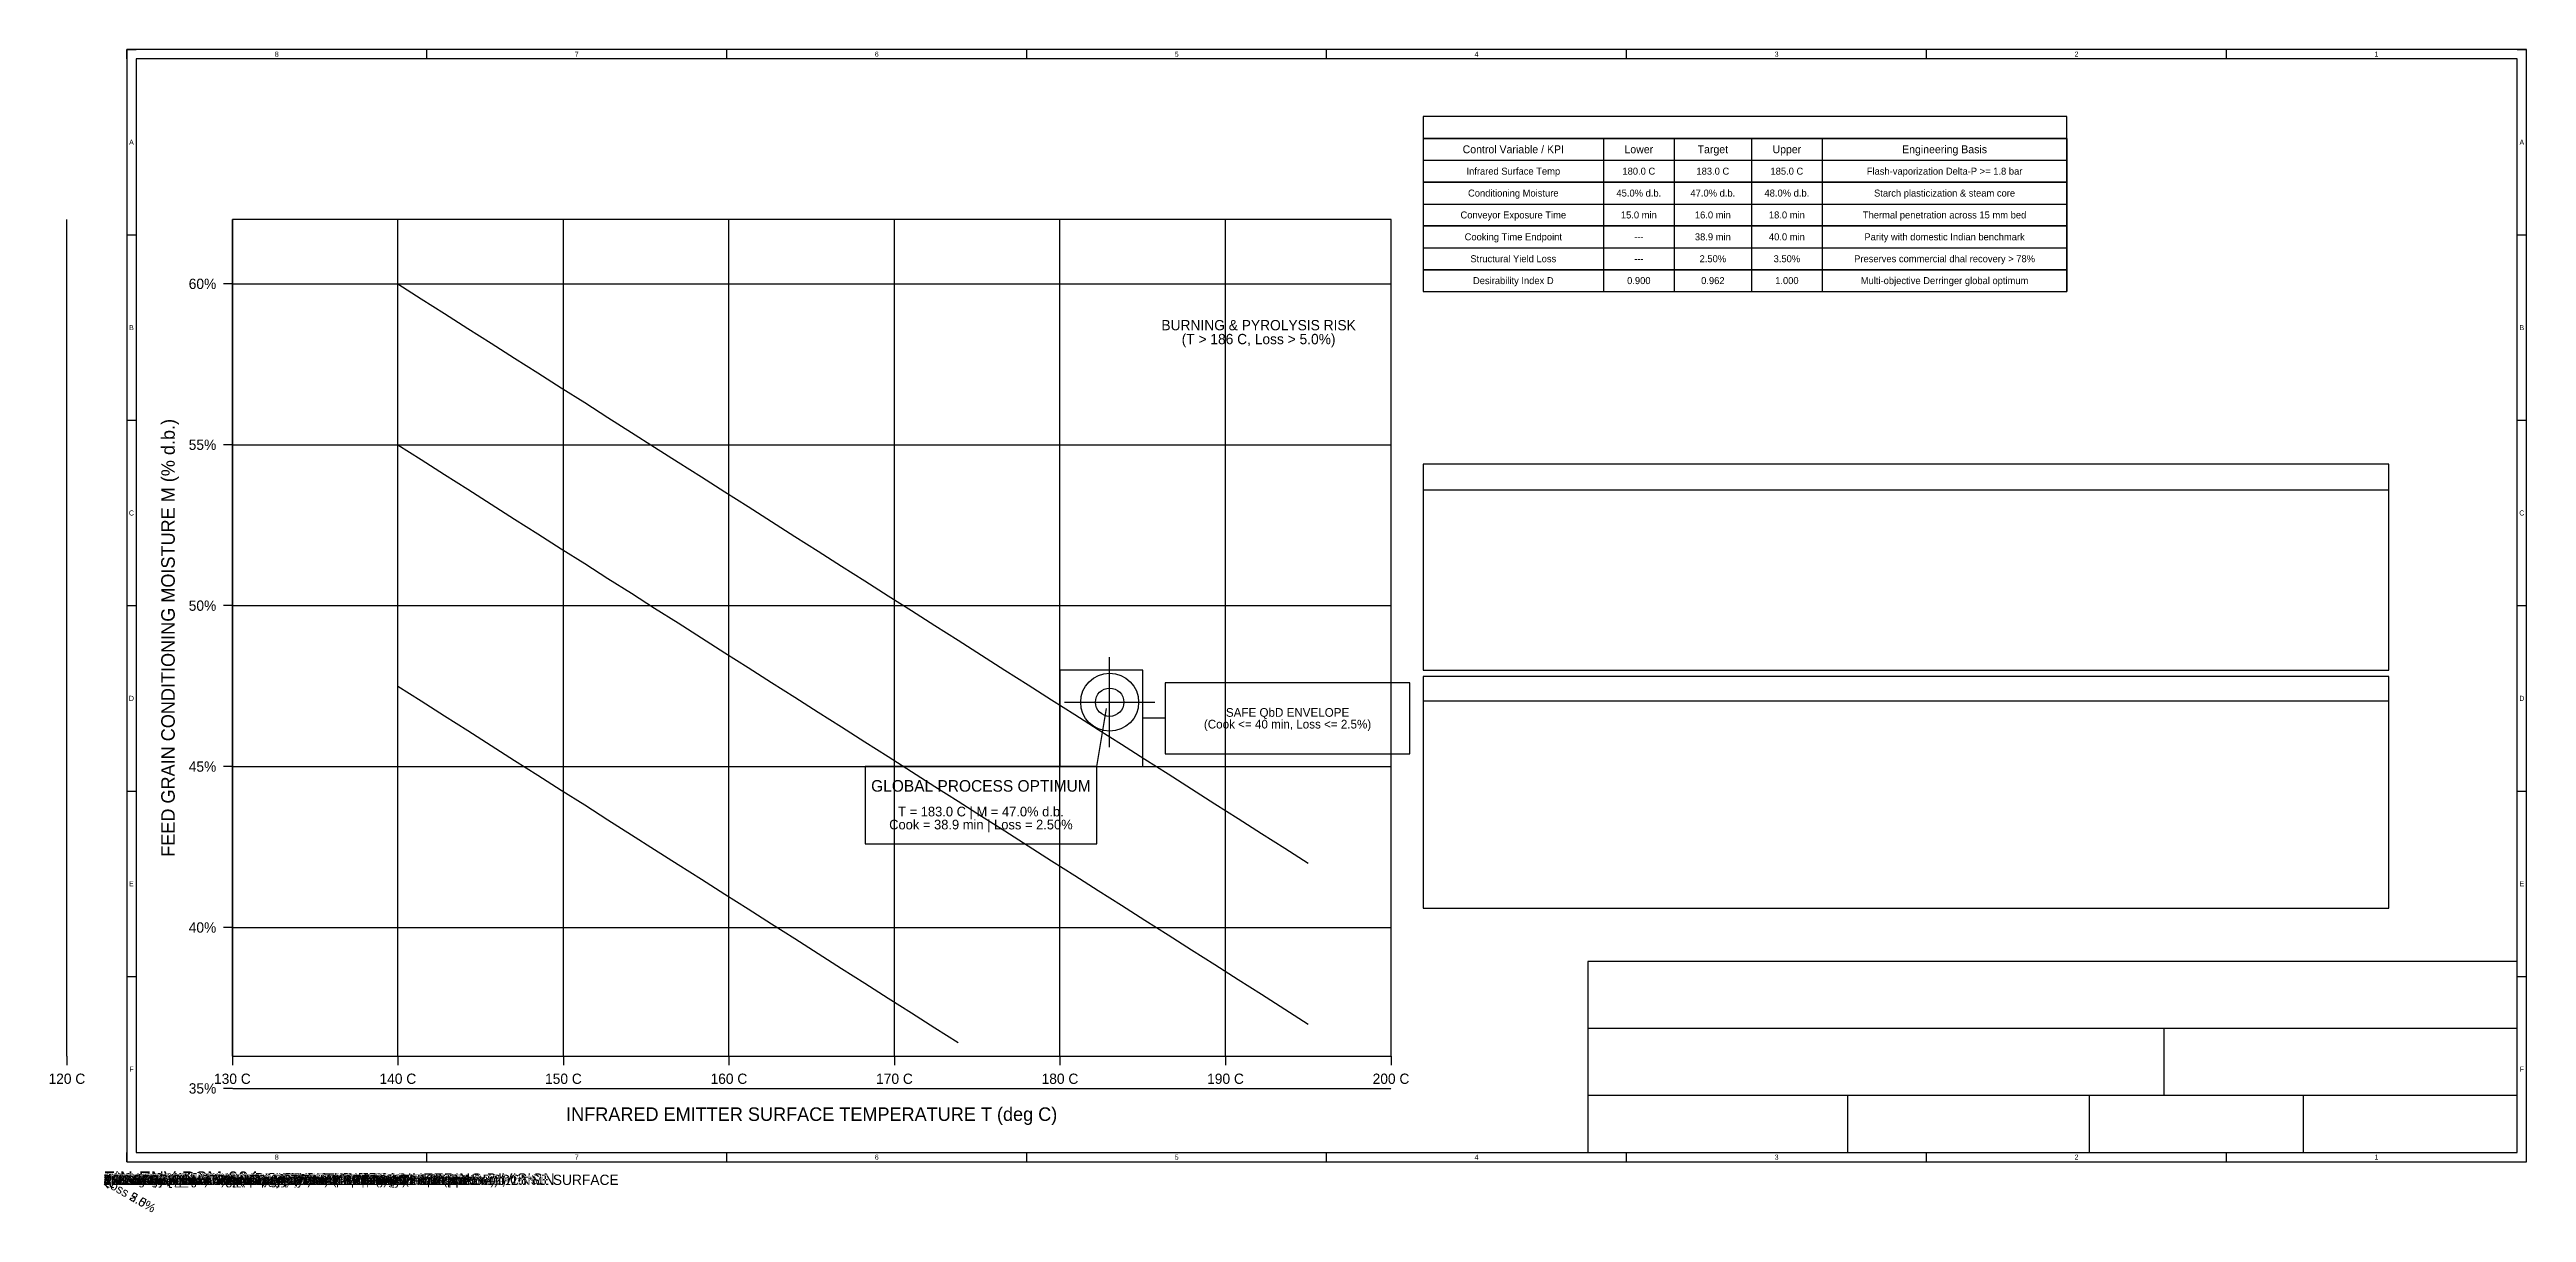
# Model space of a CAD drawing. Header units: metres. Extents: x -841 to 37640, y -427 to 17640.
import ezdxf
from ezdxf.enums import TextEntityAlignment as Align

# ---------------------------------------------------------------- set-up
doc = ezdxf.new("R2010")
doc.units = ezdxf.units.M
doc.linetypes.add('DASHED', pattern=[1.524, 1.27, -0.254])
for name, color, linetype in [('BORDER', 7, 'Continuous'), ('DIMENSIONS', 6, 'Continuous'), ('INSTRUMENTATION', 1, 'Continuous'), ('TABLES', 7, 'Continuous'), ('TEXT', 7, 'Continuous'), ('TITLEBLOCK', 7, 'Continuous'), ('UTILITY', 3, 'Continuous')]:
    doc.layers.add(name, color=color, linetype=linetype)

msp = doc.modelspace()

# ---------------------------------------------------------------- linework, layer by layer
at = {"layer": 'BORDER', "color": 7}
for p, q in [((360, 17496), (360, 17640)), ((360, 17640), (504, 17640)), ((5020, 17496), (5020, 17640)), ((9680, 17496), (9680, 17640)), ((14340, 17496), (14340, 17640)), ((19000, 17496), (19000, 17640)), ((23660, 17496), (23660, 17640)), ((28320, 17496), (28320, 17640)), ((32980, 17496), (32980, 17640)), ((37496, 17640), (37640, 17640)), ((37640, 17496), (37640, 17640)), ((360, 14760), (504, 14760)), ((37496, 14760), (37640, 14760)), ((2000, 14000), (1860, 14000)), ((360, 11880), (504, 11880)), ((37496, 11880), (37640, 11880)), ((2000, 11500), (1860, 11500)), ((360, 9000), (504, 9000)), ((2000, 9000), (1860, 9000)), ((37496, 9000), (37640, 9000)), ((2000, 6500), (1860, 6500)), ((360, 6120), (504, 6120)), ((37496, 6120), (37640, 6120)), ((2000, 4000), (1860, 4000)), ((360, 3240), (504, 3240)), ((37496, 3240), (37640, 3240)), ((-571, 2000), (-571, 1860)), ((2000, 2000), (2000, 1860)), ((4571, 2000), (4571, 1860)), ((7143, 2000), (7143, 1860)), ((9714, 2000), (9714, 1860)), ((12286, 2000), (12286, 1860)), ((14857, 2000), (14857, 1860)), ((17429, 2000), (17429, 1860)), ((20000, 2000), (20000, 1860)), ((2000, 1500), (1860, 1500)), ((360, 360), (360, 504)), ((5020, 360), (5020, 504)), ((9680, 360), (9680, 504)), ((14340, 360), (14340, 504)), ((19000, 360), (19000, 504)), ((23660, 360), (23660, 504)), ((28320, 360), (28320, 504)), ((32980, 360), (32980, 504)), ((37640, 360), (37640, 504)), ((360, 360), (504, 360)), ((37496, 360), (37640, 360))]:
    msp.add_line(p, q, dxfattribs=at)
for points in [[(360, 360), (37640, 360), (37640, 17640), (360, 17640)], [(504, 504), (37496, 504), (37496, 17496), (504, 17496)], [(2000, 2000), (20000, 2000), (20000, 15000), (2000, 15000)], [(20500, 8000), (35500, 8000), (35500, 11200), (20500, 11200)]]:
    msp.add_lwpolyline(points, close=True, dxfattribs=at)
at = {"layer": 'BORDER', "color": 8}
msp.add_lwpolyline([(20500, 4300), (35500, 4300), (35500, 7900), (20500, 7900)], close=True, dxfattribs=at)
at = {"layer": 'BORDER', "color": 1}
msp.add_lwpolyline([(11829, 5300), (15429, 5300), (15429, 6500), (11829, 6500)], close=True, dxfattribs=at)
at = {"layer": 'DIMENSIONS', "color": 8, "linetype": 'DASHED'}
for p, q in [((-571, 2000), (-571, 15000)), ((2000, 2000), (2000, 15000)), ((4571, 2000), (4571, 15000)), ((7143, 2000), (7143, 15000)), ((9714, 2000), (9714, 15000)), ((12286, 2000), (12286, 15000)), ((14857, 2000), (14857, 15000)), ((17429, 2000), (17429, 15000)), ((20000, 2000), (20000, 15000)), ((2000, 14000), (20000, 14000)), ((2000, 11500), (20000, 11500)), ((2000, 9000), (20000, 9000)), ((2000, 6500), (20000, 6500)), ((2000, 4000), (20000, 4000)), ((2000, 1500), (20000, 1500))]:
    msp.add_line(p, q, dxfattribs=at)
at = {"layer": 'DIMENSIONS', "color": 1}
msp.add_line((15429, 6500), (15579, 7400), dxfattribs=at)
at = {"layer": 'INSTRUMENTATION', "color": 1}
for p, q in [((4571, 14000), (4934, 13769)), ((4934, 13769), (5297, 13538)), ((5297, 13538), (5659, 13308)), ((5659, 13308), (6022, 13077)), ((6022, 13077), (6385, 12846)), ((6385, 12846), (6747, 12615)), ((6747, 12615), (7110, 12385)), ((7110, 12385), (7473, 12154)), ((7473, 12154), (7835, 11923)), ((7835, 11923), (8198, 11692)), ((8198, 11692), (8560, 11462)), ((4571, 11500), (4934, 11269)), ((4934, 11269), (5297, 11038)), ((8560, 11462), (8923, 11231)), ((8923, 11231), (9286, 11000)), ((5297, 11038), (5659, 10808)), ((5659, 10808), (6022, 10577)), ((9286, 11000), (9648, 10769)), ((6022, 10577), (6385, 10346)), ((9648, 10769), (10011, 10538)), ((10011, 10538), (10374, 10308)), ((6385, 10346), (6747, 10115)), ((6747, 10115), (7110, 9885)), ((10374, 10308), (10736, 10077)), ((10736, 10077), (11099, 9846)), ((7110, 9885), (7473, 9654)), ((7473, 9654), (7835, 9423)), ((11099, 9846), (11462, 9615)), ((7835, 9423), (8198, 9192)), ((11462, 9615), (11824, 9385)), ((11824, 9385), (12187, 9154)), ((8198, 9192), (8560, 8962)), ((8560, 8962), (8923, 8731)), ((12187, 9154), (12549, 8923)), ((12549, 8923), (12912, 8692)), ((8923, 8731), (9286, 8500)), ((9286, 8500), (9648, 8269)), ((12912, 8692), (13275, 8462)), ((9648, 8269), (10011, 8038)), ((13275, 8462), (13637, 8231)), ((13637, 8231), (14000, 8000)), ((15629, 6800), (15629, 8200)), ((4571, 7750), (4934, 7519)), ((10011, 8038), (10374, 7808)), ((10374, 7808), (10736, 7577)), ((14000, 8000), (14363, 7769)), ((14363, 7769), (14725, 7538)), ((4934, 7519), (5297, 7288)), ((10736, 7577), (11099, 7346)), ((11099, 7346), (11462, 7115)), ((14725, 7538), (15088, 7308)), ((14929, 7500), (16329, 7500)), ((5297, 7288), (5659, 7058)), ((5659, 7058), (6022, 6827)), ((11462, 7115), (11824, 6885)), ((15088, 7308), (15451, 7077)), ((15451, 7077), (15813, 6846)), ((6022, 6827), (6385, 6596)), ((6385, 6596), (6747, 6365)), ((11824, 6885), (12187, 6654)), ((12187, 6654), (12549, 6423)), ((15813, 6846), (16176, 6615)), ((16176, 6615), (16538, 6385)), ((6747, 6365), (7110, 6135)), ((12549, 6423), (12912, 6192)), ((12912, 6192), (13275, 5962)), ((16538, 6385), (16901, 6154)), ((7110, 6135), (7473, 5904)), ((7473, 5904), (7835, 5673)), ((13275, 5962), (13637, 5731)), ((16901, 6154), (17264, 5923)), ((17264, 5923), (17626, 5692)), ((7835, 5673), (8198, 5442)), ((8198, 5442), (8560, 5212)), ((13637, 5731), (14000, 5500)), ((14000, 5500), (14363, 5269)), ((17626, 5692), (17989, 5462)), ((17989, 5462), (18352, 5231)), ((8560, 5212), (8923, 4981)), ((14363, 5269), (14725, 5038)), ((14725, 5038), (15088, 4808)), ((18352, 5231), (18714, 5000)), ((8923, 4981), (9286, 4750)), ((9286, 4750), (9648, 4519)), ((15088, 4808), (15451, 4577)), ((9648, 4519), (10011, 4288)), ((10011, 4288), (10374, 4058)), ((15451, 4577), (15813, 4346)), ((15813, 4346), (16176, 4115)), ((10374, 4058), (10736, 3827)), ((16176, 4115), (16538, 3885)), ((16538, 3885), (16901, 3654)), ((10736, 3827), (11099, 3596)), ((11099, 3596), (11462, 3365)), ((16901, 3654), (17264, 3423)), ((11462, 3365), (11824, 3135)), ((11824, 3135), (12187, 2904)), ((17264, 3423), (17626, 3192)), ((17626, 3192), (17989, 2962)), ((12187, 2904), (12549, 2673)), ((17989, 2962), (18352, 2731)), ((18352, 2731), (18714, 2500)), ((12549, 2673), (12912, 2442)), ((12912, 2442), (13275, 2212))]:
    msp.add_line(p, q, dxfattribs=at)
for radius in [450, 220]:
    msp.add_circle((15629, 7500), radius, dxfattribs=at)
at = {"layer": 'TABLES', "color": 7}
for p, q in [((23300, 16260), (23300, 13880)), ((24400, 16260), (24400, 13880)), ((25600, 16260), (25600, 13880)), ((26700, 16260), (26700, 13880)), ((30500, 16260), (30500, 13880)), ((20500, 15920), (30500, 15920)), ((23300, 15920), (23300, 15580)), ((24400, 15920), (24400, 15580)), ((25600, 15920), (25600, 15580)), ((26700, 15920), (26700, 15580)), ((30500, 15920), (30500, 15580)), ((20500, 15580), (30500, 15580)), ((23300, 15580), (23300, 15240)), ((24400, 15580), (24400, 15240)), ((25600, 15580), (25600, 15240)), ((26700, 15580), (26700, 15240)), ((30500, 15580), (30500, 15240)), ((20500, 15240), (30500, 15240)), ((23300, 15240), (23300, 14900)), ((24400, 15240), (24400, 14900)), ((25600, 15240), (25600, 14900)), ((26700, 15240), (26700, 14900)), ((30500, 15240), (30500, 14900)), ((20500, 14900), (30500, 14900)), ((23300, 14900), (23300, 14560)), ((24400, 14900), (24400, 14560)), ((25600, 14900), (25600, 14560)), ((26700, 14900), (26700, 14560)), ((30500, 14900), (30500, 14560)), ((20500, 14560), (30500, 14560)), ((23300, 14560), (23300, 14220)), ((24400, 14560), (24400, 14220)), ((25600, 14560), (25600, 14220)), ((26700, 14560), (26700, 14220)), ((30500, 14560), (30500, 14220)), ((20500, 14220), (30500, 14220)), ((23300, 14220), (23300, 13880)), ((24400, 14220), (24400, 13880)), ((25600, 14220), (25600, 13880)), ((26700, 14220), (26700, 13880)), ((30500, 14220), (30500, 13880)), ((20500, 10800), (35500, 10800))]:
    msp.add_line(p, q, dxfattribs=at)
at = {"layer": 'TABLES', "color": 8}
msp.add_line((20500, 7520), (35500, 7520), dxfattribs=at)
at = {"layer": 'TABLES', "color": 7}
for points in [[(20500, 13880), (30500, 13880), (30500, 16600), (20500, 16600)], [(20500, 16260), (30500, 16260), (30500, 16600), (20500, 16600)], [(20500, 15920), (30500, 15920), (30500, 16260), (20500, 16260)], [(20500, 15240), (30500, 15240), (30500, 15580), (20500, 15580)], [(20500, 14560), (30500, 14560), (30500, 14900), (20500, 14900)], [(20500, 13880), (30500, 13880), (30500, 14220), (20500, 14220)]]:
    msp.add_lwpolyline(points, close=True, dxfattribs=at)
at = {"layer": 'TITLEBLOCK', "color": 7}
for p, q in [((23056, 2434), (37496, 2434)), ((32009, 1395), (32009, 2434)), ((23056, 1395), (37496, 1395)), ((27099, 504), (27099, 1395)), ((30854, 504), (30854, 1395)), ((34175, 504), (34175, 1395))]:
    msp.add_line(p, q, dxfattribs=at)
msp.add_lwpolyline([(23056, 504), (37496, 504), (37496, 3474), (23056, 3474)], close=True, dxfattribs=at)
at = {"layer": 'UTILITY', "color": 3}
msp.add_line((16493, 7250), (16143, 7250), dxfattribs=at)
for points in [[(14857, 6500), (16143, 6500), (16143, 8000), (14857, 8000)], [(16493, 6700), (20293, 6700), (20293, 7800), (16493, 7800)]]:
    msp.add_lwpolyline(points, close=True, dxfattribs=at)

# ---------------------------------------------------------------- texts
at = {"layer": 'BORDER', "color": 7}
for s, p in [('8', (2690, 17568)), ('7', (7350, 17568)), ('6', (12010, 17568)), ('5', (16670, 17568)), ('4', (21330, 17568)), ('3', (25990, 17568)), ('2', (30650, 17568)), ('1', (35310, 17568)), ('A', (432, 16200)), ('A', (37568, 16200)), ('B', (432, 13320)), ('B', (37568, 13320)), ('C', (432, 10440)), ('C', (37568, 10440)), ('D', (432, 7560)), ('D', (37568, 7560)), ('E', (432, 4680)), ('E', (37568, 4680)), ('F', (432, 1800)), ('F', (37568, 1800)), ('8', (2690, 432)), ('7', (7350, 432)), ('6', (12010, 432)), ('5', (16670, 432)), ('4', (21330, 432)), ('3', (25990, 432)), ('2', (30650, 432)), ('1', (35310, 432))]:
    msp.add_text(s, height=79.2, dxfattribs=at).set_placement(p, align=Align.MIDDLE_CENTER)
at = {"layer": 'INSTRUMENTATION', "color": 1}
for s in ['Loss 2.5%', 'Loss 3.5%', 'Loss 5.0%']:
    msp.add_text(s, height=140, rotation=-30, dxfattribs=at).set_placement((0, 0))
at = {"layer": 'TABLES', "color": 7}
for s, height, p in [('Control Variable / KPI', 122.4, (21900, 16090)), ('Infrared Surface Temp', 108.8, (21900, 15750)), ('180.0 C', 108.8, (23850, 15750)), ('Lower', 122.4, (23850, 16090)), ('183.0 C', 108.8, (25000, 15750)), ('Target', 122.4, (25000, 16090)), ('185.0 C', 108.8, (26150, 15750)), ('Upper', 122.4, (26150, 16090)), ('Flash-vaporization Delta-P >= 1.8 bar', 108.8, (28600, 15750)), ('Engineering Basis', 122.4, (28600, 16090)), ('Conditioning Moisture', 108.8, (21900, 15410)), ('45.0% d.b.', 108.8, (23850, 15410)), ('47.0% d.b.', 108.8, (25000, 15410)), ('48.0% d.b.', 108.8, (26150, 15410)), ('Starch plasticization & steam core', 108.8, (28600, 15410)), ('Conveyor Exposure Time', 108.8, (21900, 15070)), ('15.0 min', 108.8, (23850, 15070)), ('16.0 min', 108.8, (25000, 15070)), ('18.0 min', 108.8, (26150, 15070)), ('Thermal penetration across 15 mm bed', 108.8, (28600, 15070)), ('Cooking Time Endpoint', 108.8, (21900, 14730)), ('---', 108.8, (23850, 14730)), ('38.9 min', 108.8, (25000, 14730)), ('40.0 min', 108.8, (26150, 14730)), ('Parity with domestic Indian benchmark', 108.8, (28600, 14730)), ('Structural Yield Loss', 108.8, (21900, 14390)), ('---', 108.8, (23850, 14390)), ('2.50%', 108.8, (25000, 14390)), ('3.50%', 108.8, (26150, 14390)), ('Preserves commercial dhal recovery > 78%', 108.8, (28600, 14390)), ('Desirability Index D', 108.8, (21900, 14050)), ('0.900', 108.8, (23850, 14050)), ('0.962', 108.8, (25000, 14050)), ('1.000', 108.8, (26150, 14050)), ('Multi-objective Derringer global optimum', 108.8, (28600, 14050))]:
    msp.add_text(s, height=height, dxfattribs=at).set_placement(p, align=Align.MIDDLE_CENTER)
msp.add_text('PROCESS CONSTRAINTS & OPTIMAL SETPOINT', height=153, dxfattribs=at).set_placement((0, 0))
at = {"layer": 'TEXT', "color": 7}
for s, p in [('60%', (1750, 14000)), ('55%', (1750, 11500)), ('50%', (1750, 9000)), ('45%', (1750, 6500)), ('40%', (1750, 4000)), ('35%', (1750, 1500))]:
    msp.add_text(s, height=160, dxfattribs=at).set_placement(p, align=Align.MIDDLE_RIGHT)
at = {"layer": 'TEXT', "color": 1}
for s, height, p in [('BURNING & PYROLYSIS RISK', 160, (17943, 13358)), ('(T > 186 C, Loss > 5.0%)', 160, (17943, 13142)), ('GLOBAL PROCESS OPTIMUM', 180, (13629, 6200))]:
    msp.add_text(s, height=height, dxfattribs=at).set_placement(p, align=Align.MIDDLE_CENTER)
at = {"layer": 'TEXT', "color": 7}
msp.add_text('FEED GRAIN CONDITIONING MOISTURE M (% d.b.)', height=210, rotation=90, dxfattribs=at).set_placement((1000, 8500), align=Align.MIDDLE_CENTER)
for s, height, p in [('T = 183.0 C | M = 47.0% d.b.', 150, (13629, 5801)), ('Cook = 38.9 min | Loss = 2.50%', 150, (13629, 5599)), ('120 C', 160, (-571, 1650)), ('130 C', 160, (2000, 1650)), ('140 C', 160, (4571, 1650)), ('150 C', 160, (7143, 1650)), ('160 C', 160, (9714, 1650)), ('170 C', 160, (12286, 1650)), ('180 C', 160, (14857, 1650)), ('190 C', 160, (17429, 1650)), ('200 C', 160, (20000, 1650)), ('INFRARED EMITTER SURFACE TEMPERATURE T (deg C)', 210, (11000, 1100))]:
    msp.add_text(s, height=height, dxfattribs=at).set_placement(p, align=Align.MIDDLE_CENTER)
at = {"layer": 'TEXT', "color": 8}
for s, height in [('ANOVA: F-model(cooking) = 88.4 (p<0.0001). F-model(yield) = 59.7 (p<0.0001).', 130), ('Yield Loss:   Y_loss = 18.6 - 0.074*T - 0.22*M + 0.00028*T^2 + 0.0021*M^2', 130), ('4. Sensory Panel Acceptance: Score >= 7.8 / 9.0 Hedonic Scale', 148), ('3. FSSAI & Aflatoxin Compliance: Total B1+B2+G1+G2 < 10 ppb', 148), ('5. Solid Dispersion / Broth Turbidity: <= 4.2% Gravimetric Loss', 148), ('Cooking Time: t_cook = 291.4 - 1.24*T - 2.08*M + 0.0042*T^2 + 0.019*M^2 + 0.012*T*M', 130), ('CCD design: alpha=1.414 (rotatable), 30 runs (2^2 factorial + 8 star + 6 centre).', 130), ('2. Atmospheric Cooking Time: <= 40.0 min in boiling DI water', 148), ('Model R2 (cooking time): 0.9731  |  Adj-R2: 0.9621  |  CV%: 4.2', 130), ('Model R2 (yield loss):   0.9548  |  Adj-R2: 0.9388  |  CV%: 6.8', 130), ('Lack-of-Fit p-value: 0.1842 (not significant at alpha=0.05). Pure error df = 5.', 130), ('Desirability function D = (d_cook * d_loss)^0.5 = 0.962 at global optimum.', 130), ('1. Cooked Hardness: <= 22.0 N by TA.XT Plus Kramer Shear Cell', 148)]:
    msp.add_text(s, height=height, dxfattribs=at).set_placement((0, 0))
at = {"layer": 'TEXT', "color": 7}
for s, height in [('QbD COMMERCIAL RELEASE CRITERIA', 185), ('RSM MODEL STATISTICS & RESPONSE EQUATIONS', 165)]:
    msp.add_text(s, height=height, dxfattribs=at).set_placement((0, 0))
at = {"layer": 'TEXT', "color": 1}
for s in ['(T < 165 C, Cook > 60 min)', 'UNDER-TREATED HTC ZONE']:
    msp.add_text(s, height=170, dxfattribs=at).set_placement((0, 0))
at = {"layer": 'TITLEBLOCK', "color": 7}
for s, height in [('TOOR DAL HTC RESOLUTION', 130), ('THERMO-MECHANICAL OPERATING ENVELOPE & RSM RESPONSE SURFACE', 160), ('PROCESS / MECHANICAL', 130), ('ENGINEERING UNITS / SI (mm)', 130), ('FINNOAQ CHEMICAL & INDUSTRIAL ENGINEERING DIVISION', 180)]:
    msp.add_text(s, height=height, dxfattribs=at).set_placement((0, 0))
at = {"layer": 'TITLEBLOCK', "color": 8}
for s, height in [('30-RUN CCD QUALITY-BY-DESIGN (QbD) PARETO DESIGN SPACE (TEMP vs. MOISTURE)', 110), ('SCALE / UNITS:', 95), ('REV / STATUS:', 95), ('PROJECT:', 95), ('DISCIPLINE:', 95), ('DRAWING TITLE:', 100), ('DRAWING NUMBER:', 100), ('PROCESS DESIGN & PLANT ENGINEERING CENTER | ADVANCED PILOT FACILITY', 120)]:
    msp.add_text(s, height=height, dxfattribs=at).set_placement((0, 0))
at = {"layer": 'TITLEBLOCK', "color": 3}
msp.add_text('REV 0 / APPROVED', height=130, dxfattribs=at).set_placement((0, 0))
at = {"layer": 'TITLEBLOCK', "color": 1}
msp.add_text('FIN-ENV-RSM-004', height=210, dxfattribs=at).set_placement((0, 0))
at = {"layer": 'UTILITY', "color": 3}
for s, p in [('SAFE QbD ENVELOPE', (18393, 7341)), ('(Cook <= 40 min, Loss <= 2.5%)', (18393, 7159))]:
    msp.add_text(s, height=135, dxfattribs=at).set_placement(p, align=Align.MIDDLE_CENTER)

doc.saveas('drawing.dxf')
